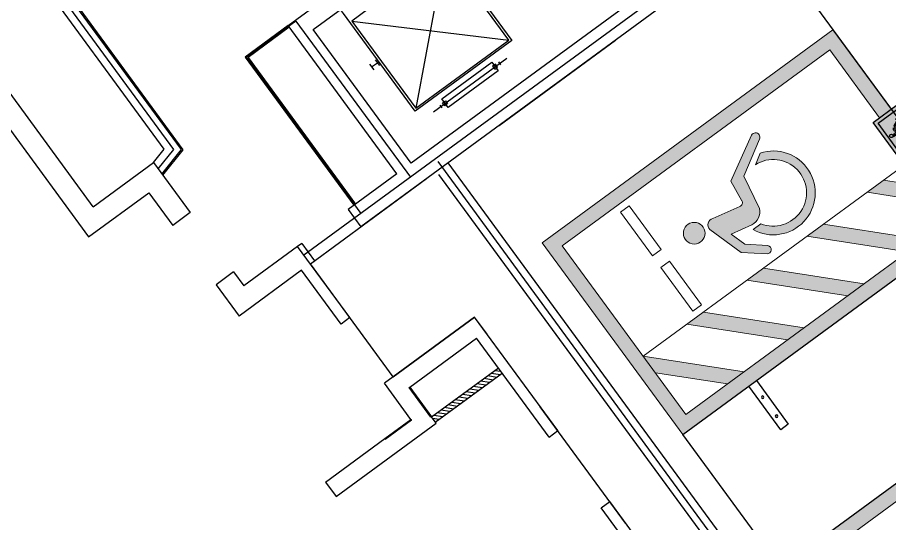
# Model space of a CAD drawing. Header units: millimetres. Extents: x 75184266 to 76346726, y -35850126 to -33679385.
# Drawn here: x 75323650 to 75335749, y -34607070 to -34600048 of the extents above; entities that cross this region are included whole.
import ezdxf
from ezdxf.xclip import XClip

# ---------------------------------------------------------------- set-up
doc = ezdxf.new("R2010")
doc.units = ezdxf.units.MM
doc.header["$LTSCALE"] = 50
doc.header["$MEASUREMENT"] = 0
doc.header["$XCLIPFRAME"] = 2
doc.linetypes.add('XR-지하3층$0$H', pattern=[1.3, 0.8, -0.5])
doc.linetypes.add('XR-지하3층$0$HIDDEN2', pattern=[0.1875, 0.125, -0.0625])
doc.layers.add('XR-지하3층$0$0_plan', color=7, linetype='CONTINUOUS', lineweight=0)
for name, color, linetype in [('XR-지하3층$0$1HIDDEN2', 1, 'XR-지하3층$0$HIDDEN2'), ('XR-지하3층$0$5', 5, 'CONTINUOUS'), ('XR-지하3층$0$hat', 8, 'CONTINUOUS'), ('XR-지하3층$0$일반주차', 8, 'CONTINUOUS'), ('XR-지하3층$0$장애인', 11, 'CONTINUOUS')]:
    doc.layers.add(name, color=color, linetype=linetype)
doc.layers.add('건축', color=8, linetype='CONTINUOUS', plot=False)

# ---------------------------------------------------------------- blocks, each defined once
blk = doc.blocks.new('XR-지하3층$0$장애인 주차')
at = {"layer": 'XR-지하3층$0$5', "ltscale": 4}
h = blk.add_hatch(color=7, dxfattribs=at)
h.dxf.hatch_style = 1
h.paths.add_polyline_path([(3842, -695), (4402, -695), (4402, -1115), (3842, -1115)])
h.paths.add_polyline_path([(3892, -1065), (4352, -1065), (4352, -745), (3892, -745)], flags=16)
h.paths.add_polyline_path([(3982, -990), (3988, -973), (4011, -981), (4046, -898), (4136, -898), (4137, -881), (4072, -881), (4072, -863), (4138, -863), (4142, -810, -3.72247), (4161, -797), (4152, -916), (4058, -916), (4021, -1003)], flags=0)
h = blk.add_hatch(color=256, dxfattribs=at)
h.dxf.hatch_style = 1
h.paths.add_polyline_path([(4352, -1065), (4352, -745), (3892, -745), (3892, -1065)])
at = {"layer": 'XR-지하3층$0$hat'}
h = blk.add_hatch(color=7, dxfattribs=at)
edge = h.paths.add_edge_path()
edge.add_line((4161, -797), (4152, -916))
edge.add_line((4152, -916), (4058, -916))
edge.add_line((4058, -916), (4021, -1003))
edge.add_line((4021, -1003), (3982, -990))
edge.add_line((3982, -990), (3988, -973))
edge.add_line((3988, -973), (4011, -981))
edge.add_line((4011, -981), (4046, -898))
edge.add_line((4046, -898), (4136, -898))
edge.add_line((4136, -898), (4137, -881))
edge.add_line((4137, -881), (4072, -881))
edge.add_line((4072, -881), (4072, -863))
edge.add_line((4072, -863), (4138, -863))
edge.add_line((4138, -863), (4142, -810))
edge.add_arc((4140, -787), 22.8, -24.8827, 274.9698, ccw=False)
edge = h.paths.add_edge_path()
edge.add_line((4048, -981), (4058, -958))
edge.add_arc((4127, -942), 71.5, 192.8781, 416.1688)
edge.add_line((4167, -882), (4169, -863))
edge.add_arc((4127, -942), 89.2, 206.535, 422.4866, ccw=False)
at = {"layer": 'XR-지하3층$0$장애인', "lineweight": 5, "true_color": 0xffffff}
blk.add_hatch(color=7, dxfattribs=at).paths.add_polyline_path([(2472, 3995), (2472, -1005), (3842, -1005), (3842, -805), (2672, -805), (2672, 3795), (5572, 3795), (5572, -805), (4402, -805), (4402, -1005), (5772, -1005), (5772, 3995)])
h = blk.add_hatch(color=7, dxfattribs=at)
h.paths.add_polyline_path([(5572, 2795), (5572, 3078), (4855, 3795), (4572, 3795)])
h.paths.add_polyline_path([(4572, 3045), (4572, 2762), (5572, 1762), (5572, 2045)])
h.paths.add_polyline_path([(4572, 2012), (4572, 1729), (5572, 729), (5572, 1012)])
h.paths.add_polyline_path([(5572, -304), (5572, -21), (4572, 979), (4572, 696)])
h.paths.add_polyline_path([(4572, -54), (4572, -336), (5041, -805), (5323, -805)])
h = blk.add_hatch(color=7, dxfattribs=at)
h.paths.add_polyline_path([(3763, 2216, -1), (3463, 2216, -1)])
h.paths.add_polyline_path([(3992, 1503, -0.343093), (3870, 1283), (3381, 1194), (3090, 708, -0.931653), (2987, 770), (3330, 1379), (3639, 1415, 0.446048), (3689, 1485), (3600, 1888, -0.596144), (3699, 2009), (4214, 1851), (4443, 1569, -0.883364), (4355, 1493), (4151, 1741), (3925, 1810)])
h.paths.add_polyline_path([(4053, 1393), (4055, 1528, -1.526545), (3257, 820), (3348, 969, 1.638056)])
at = {"layer": 'XR-지하3층$0$1HIDDEN2', "color": 11}
for points in [[(4161, -797), (4152, -916), (4058, -916), (4021, -1003), (3982, -990), (3988, -973), (4011, -981), (4046, -898), (4136, -898), (4137, -881), (4072, -881), (4072, -863), (4138, -863), (4142, -810)], [(4167, -882), (4169, -863)]]:
    blk.add_lwpolyline(points, dxfattribs=at)
for centre, radius, start, end in [((4140, -787), 22.8, 335.1173, 274.9698), ((4127, -942), 89.2, 206.535, 62.4866), ((4127, -942), 71.5, 192.8781, 56.1688)]:
    blk.add_arc(centre, radius, start, end, dxfattribs=at)
at = {"layer": 'XR-지하3층$0$5', "lineweight": 5}
for p, q in [((4572, 3795), (4572, -805)), ((5572, 2795), (4572, 3795)), ((5572, 3078), (4855, 3795)), ((5572, 2045), (4572, 3045)), ((5572, 1762), (4572, 2762)), ((5572, 1012), (4572, 2012)), ((5572, 729), (4572, 1729)), ((5572, -21), (4572, 979)), ((5572, -304), (4572, 696)), ((5323, -805), (4572, -54)), ((5041, -805), (4572, -336))]:
    blk.add_line(p, q, dxfattribs=at)
at = {"layer": 'XR-지하3층$0$5', "ltscale": 4}
for p, q in [((4165, -1005), (4165, -805)), ((4165, -805), (4165, -905))]:
    blk.add_line(p, q, dxfattribs=at)
at = {"layer": 'XR-지하3층$0$5', "lineweight": 5}
for points in [[(3842, -1005), (2472, -1005), (2472, 3995), (5772, 3995), (5772, -1005), (4402, -1005)], [(3842, -805), (2672, -805), (2672, 3795), (5572, 3795), (5572, -805), (4402, -805)]]:
    blk.add_lwpolyline(points, dxfattribs=at)
at = {"layer": 'XR-지하3층$0$5', "ltscale": 4}
for points in [[(3842, -695), (3842, -1115), (4402, -1115), (4402, -695)], [(3892, -745), (3892, -1065), (4352, -1065), (4352, -745)]]:
    blk.add_lwpolyline(points, close=True, dxfattribs=at)
at = {"layer": 'XR-지하3층$0$장애인', "color": 8, "lineweight": 5}
for p, q in [((3699, 2009, 0), (4214, 1851, 0)), ((3689, 1485), (3600, 1888, 0)), ((4214, 1851, 0), (4443, 1569, 0)), ((3925, 1810, 0), (4151, 1741, 0)), ((4151, 1741, 0), (4355, 1493, 0)), ((4055, 1528), (4053, 1393)), ((3348, 969), (3257, 820))]:
    blk.add_line(p, q, dxfattribs=at)
at = {"layer": 'XR-지하3층$0$장애인', "color": 7, "lineweight": 5}
for points in [[(3523, 2720), (2773, 2720), (2773, 2870), (3523, 2870)], [(4473, 2720), (3723, 2720), (3723, 2870), (4473, 2870)]]:
    blk.add_lwpolyline(points, close=True, dxfattribs=at)
at = {"layer": 'XR-지하3층$0$장애인', "color": 8, "lineweight": 5, "extrusion": (0.976964, 0.213404, 0), "elevation": 4221}
blk.add_lwpolyline([(617, 0), (931, 0)], dxfattribs=at)
at = {"layer": 'XR-지하3층$0$장애인', "color": 8, "lineweight": 5}
for points in [[(3992, 1503, -0.343093), (3870, 1283), (3381, 1194), (3094, 715)], [(3094, 715, -1.000002), (2987, 770), (3330, 1379), (3640, 1415)]]:
    blk.add_lwpolyline(points, format="xyb", dxfattribs=at)
blk.add_circle((3613, 2216), 150, dxfattribs=at)
for centre, radius, start, end in [((3682, 1922, 0), 88.4, 79.1143, 202.3185), ((3810, 1000), 582, 198.006, 65.0949), ((3632, 1473), 57.7, 276.2786, 12.4353), ((4394, 1537, 0), 58.8, 227.9655, 33.7904), ((3809, 1000), 462, 183.8525, 58.2396)]:
    blk.add_arc(centre, radius, start, end, dxfattribs=at)
blk = doc.blocks.new('XR-지하3층$0$일반형 주차')
at = {"layer": 'XR-지하3층$0$일반주차'}
for p, q in [((750, 3865), (0, 3865)), ((750, 3735), (750, 3865)), ((0, 3735), (750, 3735))]:
    blk.add_line(p, q, dxfattribs=at)
blk.add_lwpolyline([(2300, 5000), (0, 5000), (0, 0), (2300, 0)], close=True, dxfattribs=at)
for centre in [(238, 3800), (563, 3800)]:
    blk.add_circle(centre, 17.5, dxfattribs=at)
blk = doc.blocks.new('XR-지하3층$0$A$C723B38EE')
at = {"layer": 'XR-지하3층$0$0_plan', "color": 8}
blk.add_lwpolyline([(0.288, 354.688, 0.009046), (6.339, 355.041, -0.06989), (137.259, 346.764, 0.552713), (247.348, 461.749), (214.687, 591.718, 0.017723), (212.963, 597.674, 0.017723)], format="xyb", dxfattribs=at)

msp = doc.modelspace()

# ---------------------------------------------------------------- hatches: boundary and pattern name
at = {"layer": '건축', "ltscale": 0.5}
h = msp.add_hatch(dxfattribs=at)
h.set_pattern_fill('ANSI31', color=256, scale=350, angle=-53.75323, style=0)
h.set_pattern_definition([(351.246774545, (57372564.74, 45474677.006), (6.657832369, 43.24044135), [])])
h.paths.add_polyline_path([(75330374.7, -34604982.2), (75330321.5, -34604909.7), (75329394, -34605589.6), (75329447.2, -34605662.2)])

# ---------------------------------------------------------------- linework, layer by layer
at = {"layer": '건축'}
for p, q in [((75333997.7, -34598902.5), (75360575.1, -34635153.6)), ((75333484.3, -34599236.7), (75328415.6, -34602952.8)), ((75333065, -34599172.2), (75329113.3, -34602069.4)), ((75329578.8, -34599152.6), (75329175.4, -34601308.4)), ((75327403.9, -34600160.7), (75328170.1, -34599599)), ((75327753.4, -34600214.5), (75328317.9, -34599800.6)), ((75328288.5, -34600098.7), (75330465.7, -34600362.4)), ((75327403.9, -34600160.7), (75326807.1, -34600598.2)), ((75327421.7, -34600184.8), (75326849.1, -34600604.6)), ((75328911.7, -34602217.2), (75327403.9, -34600160.7)), ((75329113.3, -34602069.4), (75327753.4, -34600214.5)), ((75326807.1, -34600598.2), (75328314.9, -34602654.7)), ((75326850.8, -34600603.4), (75328337.7, -34602638)), ((75328533, -34600694.4), (75328592.1, -34600775)), ((75328562.6, -34600734.7), (75328643.2, -34600675.6)), ((75328613.6, -34600635.2), (75328672.8, -34600715.9)), ((75329421.8, -34601357.1), (75330438, -34600612.1)), ((75330322.4, -34600665.8), (75330352, -34600706.1)), ((75329507.9, -34601263), (75329537.4, -34601303.3)), ((75328911.7, -34602217.2), (75328238.3, -34602710.9)), ((75325472.6, -34602481.8), (75325803.7, -34602933.4)), ((75327536.6, -34603225.3), (75326790.6, -34603772.2)), ((75327593.1, -34603183.9), (75327536.6, -34603225.3)), ((75328260.9, -34604213.2), (75327536.6, -34603225.3)), ((75327714, -34603467.2), (75327770.4, -34603425.8)), ((75326648.7, -34603578.6), (75326406.8, -34603756)), ((75326648.7, -34603578.6), (75326790.6, -34603772.2)), ((75327593, -34603555.9), (75326726.1, -34604191.5)), ((75328139.9, -34604301.9), (75327593, -34603555.9)), ((75326406.8, -34603756), (75326726.1, -34604191.5)), ((75328260.9, -34604213.2), (75328139.9, -34604301.9)), ((75331146, -34605780.7), (75329993.1, -34604208.1)), ((75329109.6, -34605624.5), (75328743, -34605124.5)), ((75331025.1, -34605869.4), (75331146, -34605780.7)), ((75331746.4, -34606853.3), (75331867.4, -34606764.6))]:
    msp.add_line(p, q, dxfattribs=at)
at = {"layer": '건축', "ltscale": 20}
msp.add_line((75337501.6, -34612981.9, 0), (75329488.6, -34602048.9, 0), dxfattribs=at)
at = {"layer": '건축', "ltscale": 0.5}
msp.add_line((75335980.2, -34610735.2, 0), (75329626, -34602065.4), dxfattribs=at)
at = {"layer": '건축', "linetype": 'XR-지하3층$0$H', "ltscale": 50}
msp.add_lwpolyline([(75334007.8, -34609684), (75329993.1, -34604208.1), (75328864, -34605035.8), (75327714, -34603467.2), (75333484.3, -34599236.7), (75328541.4, -34592494.6), (75323920.3, -34595882.5), (75322851.7, -34596665.9), (75321630.7, -34595000.6), (75322699.3, -34594217.1), (75318052, -34587878.2), (75317084.2, -34588587.7), (75314772.3, -34585434.4), (75308385, -34590117.2)], dxfattribs=at)
at = {"layer": '건축'}
for points in [[(75325665.7, -34602237.8), (75325950.8, -34601882.6), (75323811, -34598963.9), (75323386.5, -34599129)], [(75325653.4, -34602221.1), (75325925.6, -34601882), (75323804, -34598988.1), (75323398.7, -34599145.7)], [(75325601.4, -34602150.1), (75325818.5, -34601879.7), (75323774, -34599091), (75323450.7, -34599216.6)], [(75325537.1, -34602062.5), (75325686.2, -34601876.8), (75323736.9, -34599218), (75323515, -34599304.3)], [(75333254.5, -34599219.2), (75327625.3, -34603346.3)], [(75328474, -34599962.7), (75328403, -34599865.9), (75328451.4, -34599830.4), (75328522.3, -34599927.2), (75328288.5, -34600098.7), (75329175.4, -34601308.4), (75330465.7, -34600362.4), (75329578.8, -34599152.6), (75329345, -34599324.1), (75329274, -34599227.3), (75329322.4, -34599191.9), (75329393.3, -34599288.6)], [(75324702.4, -34602674.4), (75322680.3, -34599916.3), (75323515, -34599304.3)], [(75327513.6, -34600098.8), (75326828.1, -34600601.4), (75328415.7, -34602766.8)], [(75327513.6, -34600098.8), (75329101.2, -34602264.2)], [(75321618.7, -34603000.9), (75323538.1, -34601593.7), (75324637.9, -34603093.7)], [(75324702.4, -34602674.4), (75325537.1, -34602062.5), (75326045.6, -34602756)], [(75324637.9, -34603093.7), (75325472.6, -34602481.8)], [(75326045.6, -34602756), (75325803.7, -34602933.4)], [(75328238.3, -34602710.9), (75328415.6, -34602952.8)], [(75327593.1, -34603183.9), (75327770.4, -34603425.8)], [(75328864, -34605035.8), (75329993.1, -34604208.1)], [(75329092.5, -34605178.3), (75330019.9, -34604498.4)], [(75331025.1, -34605869.4), (75330019.9, -34604498.4)], [(75329459.1, -34605678.3), (75329394, -34605589.6)], [(75328071.9, -34606695.3), (75329459.1, -34605678.3)], [(75327924.1, -34606493.7), (75328746.7, -34605890.6)], [(75327924.1, -34606493.7), (75328071.9, -34606695.3)], [(75331746.2, -34608341.4), (75332576.9, -34607732.4), (75331867.4, -34606764.6)], [(75332278.5, -34607579.1), (75331746.4, -34606853.3)]]:
    msp.add_lwpolyline(points, dxfattribs=at)
for points in [[(75329168.9, -34601350.3), (75328175.6, -34599995.4), (75328175.6, -34599995.4), (75328146, -34599955.1), (75329484.8, -34598973.6), (75329514.3, -34599013.9), (75329514.3, -34599013.9), (75330507.7, -34600368.8)], [(75329538.8, -34601178.3), (75330232.4, -34600669.8), (75330321.1, -34600790.8), (75329627.5, -34601299.3)], [(75330282.1, -34600695.4), (75330241.8, -34600725), (75330271.3, -34600765.3), (75330311.7, -34600735.7)], [(75329548.2, -34601233.4), (75329588.5, -34601203.9), (75329618.1, -34601244.2), (75329577.8, -34601273.8)], [(75329394, -34605589.6), (75329385.9, -34605595.5), (75329084.4, -34605184.2), (75329092.5, -34605178.3)], [(75328752.6, -34605898.7), (75328746.7, -34605890.6), (75329109.6, -34605624.5), (75329115.5, -34605632.6)]]:
    msp.add_lwpolyline(points, close=True, dxfattribs=at)
at = {"layer": '건축', "ltscale": 0.5, "elevation": 0}
msp.add_lwpolyline([(75334597, -34611501.3), (75335701.3, -34610691.7), (75329497.3, -34602226.8)], dxfattribs=at)
at = {"layer": '건축', "ltscale": 3}
for points in [[(75329394, -34605589.6), (75330321.5, -34604909.7)], [(75329447.2, -34605662.2), (75330374.7, -34604982.2)]]:
    msp.add_lwpolyline(points, dxfattribs=at)
at = {"layer": '건축', "ltscale": 0.5}
for points in [[(75328864, -34605035.8), (75328743, -34605124.5)], [(75329394, -34605589.6), (75329385.9, -34605595.5), (75329084.4, -34605184.2), (75329092.5, -34605178.3)], [(75328746.7, -34605890.6), (75328752.6, -34605898.7), (75329115.5, -34605632.6), (75329109.6, -34605624.5)]]:
    msp.add_lwpolyline(points, dxfattribs=at)

# ---------------------------------------------------------------- block references
at = {"layer": '건축', "xscale": -1}
for name, p, rotation in [('XR-지하3층$0$장애인 주차', (75332689.7, -34598818.3), 126.2469345521213), ('XR-지하3층$0$일반형 주차', (75336913.1, -34602879), 126.2469333594608), ('XR-지하3층$0$장애인 주차', (75336000.8, -34603334.6), 126.2469345521213)]:
    msp.add_blockref(name, p, dxfattribs=dict(at, rotation=rotation))
at = {"layer": '건축', "ltscale": 0.5}
ref = msp.add_blockref('XR-지하3층$0$A$C723B38EE', (75115875.3, -35187756.2), dxfattribs=dict(at, xscale=999.9999999999998, yscale=999.9999999999998, zscale=999.9999999999998))
XClip(ref).set_block_clipping_path([(137.7798442268, 119.9958357572), (497.8511876765, 396.6664658143)])

doc.saveas('drawing.dxf')
